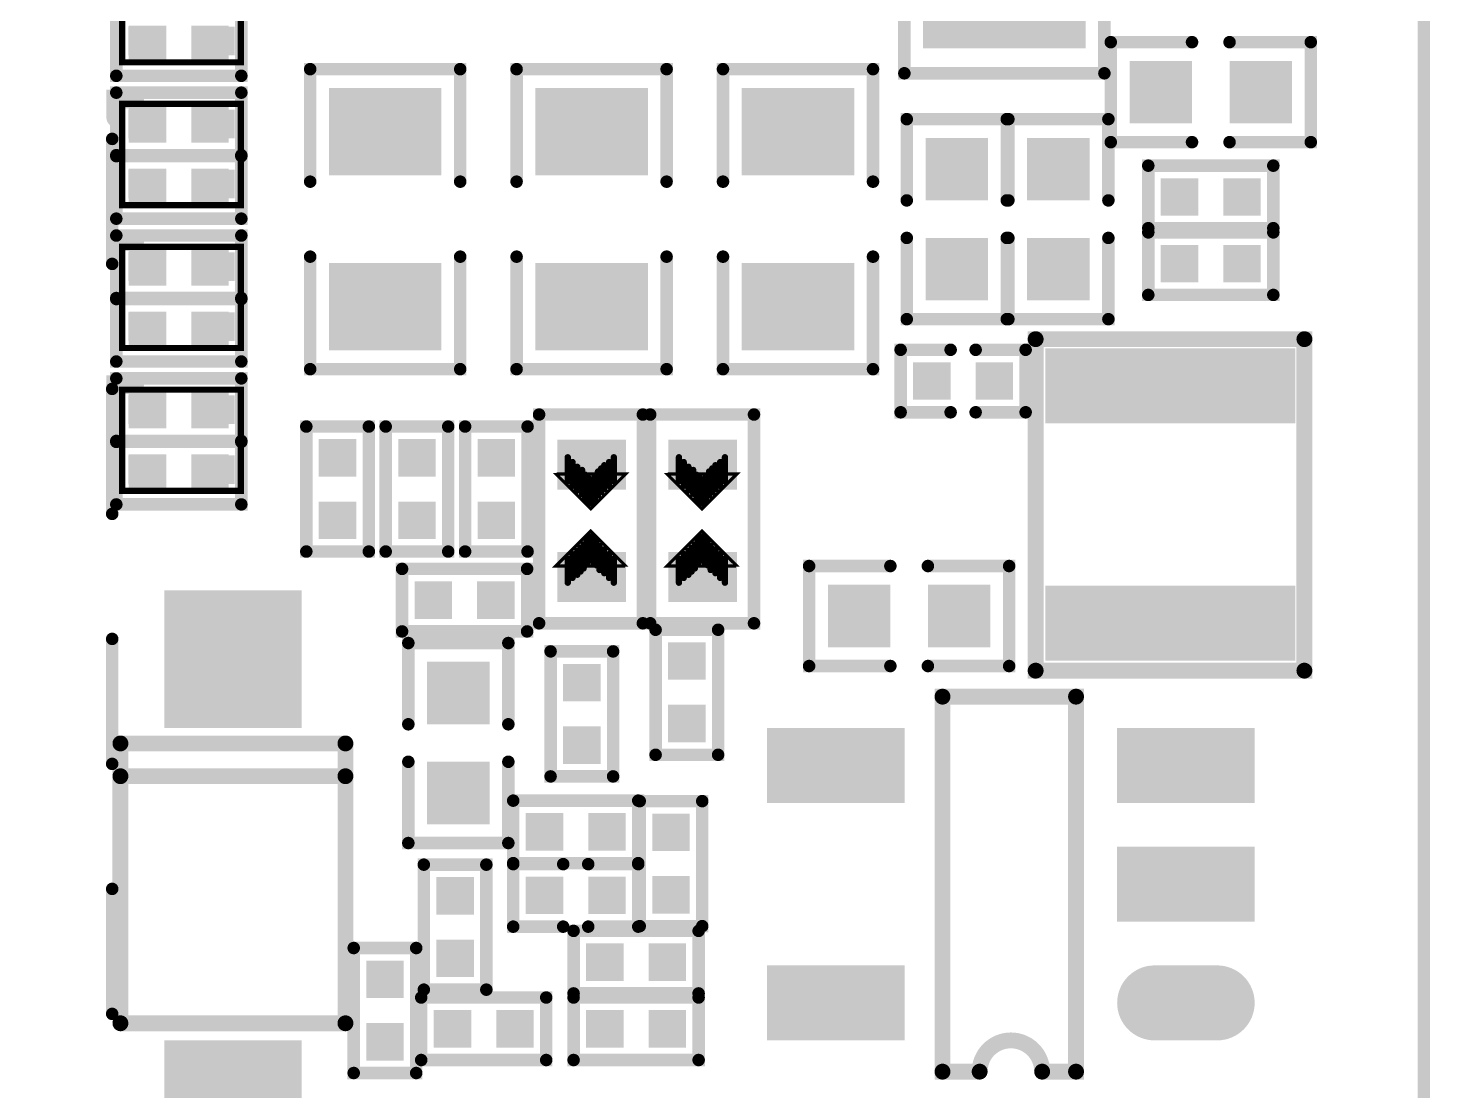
# Model space of a CAD drawing. Extents: x 109.4 to 149.6, y 97.5 to 152.5.
# Drawn here: x 138.36 to 149.58, y 124.86 to 133.36 of the extents above; entities that cross this region are included whole.
import ezdxf

# ---------------------------------------------------------------- set-up
doc = ezdxf.new("R2010")
doc.units = 0
doc.header["$MEASUREMENT"] = 0
doc.linetypes.add('TRMIDX_0', pattern=[2, 1, 1])
doc.linetypes.add('TRMIDX_1', pattern=[2, 1, 1])
doc.layers.get('0').update_dxf_attribs({"linetype": 'CONTINUOUS'})
for name, color, linetype in [('BOARD_OUTLINE_00', 254, 'CONTINUOUS'), ('DRIL_NPLTE_THRU_01', 3, 'CONTINUOUS'), ('DRIL_NPLTE_THRU_02', 171, 'CONTINUOUS'), ('DRIL_NPLTE_THRU_03', 34, 'CONTINUOUS'), ('DRIL_NPLTE_THRU_04', 1, 'CONTINUOUS'), ('DRIL_NPLTE_THRU_05', 171, 'CONTINUOUS'), ('DRIL_NPLTE_THRU_06', 136, 'CONTINUOUS'), ('DRIL_NPLTE_THRU_07', 216, 'CONTINUOUS'), ('DRIL_NPLTE_THRU_08', 2, 'CONTINUOUS'), ('DRIL_NPLTE_THRU_09', 6, 'CONTINUOUS'), ('DRIL_NPLTE_THRU_10', 106, 'CONTINUOUS'), ('DRIL_NPLTE_THRU_11', 171, 'CONTINUOUS'), ('DRIL_NPLTE_THRU_12', 176, 'CONTINUOUS'), ('DRIL_PLTE_THRU_01', 3, 'CONTINUOUS'), ('DRIL_PLTE_THRU_02', 171, 'CONTINUOUS'), ('DRIL_PLTE_THRU_03', 34, 'CONTINUOUS'), ('DRIL_PLTE_THRU_04', 1, 'CONTINUOUS'), ('DRIL_PLTE_THRU_05', 171, 'CONTINUOUS'), ('DRIL_PLTE_THRU_06', 136, 'CONTINUOUS'), ('DRIL_PLTE_THRU_07', 216, 'CONTINUOUS'), ('DRIL_PLTE_THRU_08', 2, 'CONTINUOUS'), ('DRIL_PLTE_THRU_09', 6, 'CONTINUOUS'), ('DRIL_PLTE_THRU_10', 106, 'CONTINUOUS'), ('DRIL_PLTE_THRU_11', 171, 'CONTINUOUS'), ('DRIL_PLTE_THRU_12', 176, 'CONTINUOUS'), ('PADS_BOT', 5, 'CONTINUOUS'), ('PADS_INNER', 96, 'CONTINUOUS'), ('PADS_TOP', 96, 'CONTINUOUS'), ('PADS_XR_121', 254, 'CONTINUOUS'), ('PADS_XR_122', 96, 'CONTINUOUS'), ('PADS_XR_123', 3, 'CONTINUOUS'), ('PADS_XR_128', 255, 'CONTINUOUS'), ('PART_TOP_2DLINE_00', 254, 'CONTINUOUS'), ('PART_TOP_2DLINE_01', 254, 'CONTINUOUS'), ('PART_TOP_2DLINE_126', 253, 'CONTINUOUS'), ('PART_TOP_COPPER_01', 254, 'CONTINUOUS')]:
    doc.layers.add(name, color=color, linetype=linetype)

# ---------------------------------------------------------------- blocks, each defined once
blk = doc.blocks.new('BOARD_1')
at = {"layer": 'BOARD_OUTLINE_00', "const_width": 0.1}
blk.add_lwpolyline([(7.043, -3.358, 0.414214), (3.696, -6.706), (3.696, -55.29, 0.414214), (6.744, -58.338), (40.389, -58.338, 0.414214), (43.716, -55.012), (43.716, -6.664, 0.414214), (40.41, -3.358)], format="xyb", close=True, dxfattribs=at)
blk = doc.blocks.new('SMOOTH_0$1')
at = {"const_width": 0.05}
blk.add_lwpolyline([(-0.025, 0, 1), (0.025, 0, 1)], format="xyb", close=True, dxfattribs=at)
blk = doc.blocks.new('PART_BODY_TOP_722')
at = {"layer": 'PART_TOP_2DLINE_00', "const_width": 0.1}
blk.add_lwpolyline([(-1.5, 0.8), (1.5, 0.8), (1.5, -0.8), (-1.5, -0.8)], close=True, dxfattribs=at)
at = {"layer": 'PART_TOP_2DLINE_00'}
for p in [(-1.5, 0.8), (1.5, 0.8), (-1.5, -0.8), (1.5, -0.8)]:
    blk.add_blockref('SMOOTH_0$1', p, dxfattribs=at)
blk = doc.blocks.new('DRIL_HOLE_0')
blk.add_lwpolyline([(0, 0, 1), (0, 0, 1)], format="xyb", close=True)
blk = doc.blocks.new('PAD_0')
blk.add_lwpolyline([(0, 0, 1), (0, 0, 1)], format="xyb", close=True)
blk = doc.blocks.new('PAD_6')
at = {"const_width": 0.9}
blk.add_lwpolyline([(-0.65, 0), (0.65, 0)], dxfattribs=at)
blk = doc.blocks.new('STK_TOP_14')
at = {"layer": 'DRIL_PLTE_THRU_01'}
blk.add_blockref('DRIL_HOLE_0', (0, 0), dxfattribs=at)
at = {"layer": 'DRIL_PLTE_THRU_02'}
blk.add_blockref('DRIL_HOLE_0', (0, 0), dxfattribs=at)
at = {"layer": 'DRIL_PLTE_THRU_03'}
blk.add_blockref('DRIL_HOLE_0', (0, 0), dxfattribs=at)
at = {"layer": 'DRIL_PLTE_THRU_04'}
blk.add_blockref('DRIL_HOLE_0', (0, 0), dxfattribs=at)
at = {"layer": 'DRIL_PLTE_THRU_05'}
blk.add_blockref('DRIL_HOLE_0', (0, 0), dxfattribs=at)
at = {"layer": 'DRIL_PLTE_THRU_06'}
blk.add_blockref('DRIL_HOLE_0', (0, 0), dxfattribs=at)
at = {"layer": 'DRIL_PLTE_THRU_07'}
blk.add_blockref('DRIL_HOLE_0', (0, 0), dxfattribs=at)
at = {"layer": 'DRIL_PLTE_THRU_08'}
blk.add_blockref('DRIL_HOLE_0', (0, 0), dxfattribs=at)
at = {"layer": 'DRIL_PLTE_THRU_09'}
blk.add_blockref('DRIL_HOLE_0', (0, 0), dxfattribs=at)
at = {"layer": 'DRIL_PLTE_THRU_10'}
blk.add_blockref('DRIL_HOLE_0', (0, 0), dxfattribs=at)
at = {"layer": 'DRIL_PLTE_THRU_11'}
blk.add_blockref('DRIL_HOLE_0', (0, 0), dxfattribs=at)
at = {"layer": 'DRIL_PLTE_THRU_12'}
blk.add_blockref('DRIL_HOLE_0', (0, 0), dxfattribs=at)
at = {"layer": 'PADS_BOT'}
blk.add_blockref('PAD_0', (0, 0), dxfattribs=at)
at = {"layer": 'PADS_INNER'}
blk.add_blockref('PAD_0', (0, 0), dxfattribs=at)
at = {"layer": 'PADS_TOP', "rotation": 90}
blk.add_blockref('PAD_6', (0, 0), dxfattribs=at)
blk = doc.blocks.new('SYM_TOP_24')
for name, p in [('STK_TOP_14', (-0.85, 0)), ('STK_TOP_14', (0.85, 0)), ('PART_BODY_TOP_722', (0, 0))]:
    blk.add_blockref(name, p)
blk = doc.blocks.new('PART_TOP_10')
blk.add_blockref('SYM_TOP_24', (0, 0))
blk = doc.blocks.new('SMOOTH_0$127')
at = {"const_width": 0.0635}
blk.add_lwpolyline([(-0.03175, 0, 1), (0.03175, 0, 1)], format="xyb", close=True, dxfattribs=at)
blk = doc.blocks.new('PART_BODY_TOP_724')
at = {"layer": 'PART_TOP_2DLINE_126', "const_width": 0.127}
for points in [[(-1.113028, 0.899922), (1.125728, 0.899922)], [(-1.113028, -0.899922), (-1.113028, 0.899922)], [(0.8636, -0.899922), (0.8636, 0.899922)], [(1.125728, 0.899922), (1.125728, -0.899922)], [(1.125728, -0.899922), (-1.113028, -0.899922)]]:
    blk.add_lwpolyline(points, dxfattribs=at)
at = {"layer": 'PART_TOP_2DLINE_126'}
for p in [(-1.113028, 0.899922), (-1.113028, 0.899922), (0.8636, 0.899922), (1.125728, 0.899922), (1.125728, 0.899922), (-1.113028, -0.899922), (-1.113028, -0.899922), (0.8636, -0.899922), (1.125728, -0.899922), (1.125728, -0.899922)]:
    blk.add_blockref('SMOOTH_0$127', p, dxfattribs=at)
blk = doc.blocks.new('PAD_7')
at = {"const_width": 1.1}
blk.add_lwpolyline([(-0.55, 0), (0.55, 0)], dxfattribs=at)
blk = doc.blocks.new('PAD_8')
at = {"const_width": 1}
blk.add_lwpolyline([(-0.5, 0), (0.5, 0)], dxfattribs=at)
blk = doc.blocks.new('STK_TOP_121')
at = {"layer": 'DRIL_PLTE_THRU_01'}
blk.add_blockref('DRIL_HOLE_0', (0, 0), dxfattribs=at)
at = {"layer": 'DRIL_PLTE_THRU_02'}
blk.add_blockref('DRIL_HOLE_0', (0, 0), dxfattribs=at)
at = {"layer": 'DRIL_PLTE_THRU_03'}
blk.add_blockref('DRIL_HOLE_0', (0, 0), dxfattribs=at)
at = {"layer": 'DRIL_PLTE_THRU_04'}
blk.add_blockref('DRIL_HOLE_0', (0, 0), dxfattribs=at)
at = {"layer": 'DRIL_PLTE_THRU_05'}
blk.add_blockref('DRIL_HOLE_0', (0, 0), dxfattribs=at)
at = {"layer": 'DRIL_PLTE_THRU_06'}
blk.add_blockref('DRIL_HOLE_0', (0, 0), dxfattribs=at)
at = {"layer": 'DRIL_PLTE_THRU_07'}
blk.add_blockref('DRIL_HOLE_0', (0, 0), dxfattribs=at)
at = {"layer": 'DRIL_PLTE_THRU_08'}
blk.add_blockref('DRIL_HOLE_0', (0, 0), dxfattribs=at)
at = {"layer": 'DRIL_PLTE_THRU_09'}
blk.add_blockref('DRIL_HOLE_0', (0, 0), dxfattribs=at)
at = {"layer": 'DRIL_PLTE_THRU_10'}
blk.add_blockref('DRIL_HOLE_0', (0, 0), dxfattribs=at)
at = {"layer": 'DRIL_PLTE_THRU_11'}
blk.add_blockref('DRIL_HOLE_0', (0, 0), dxfattribs=at)
at = {"layer": 'DRIL_PLTE_THRU_12'}
blk.add_blockref('DRIL_HOLE_0', (0, 0), dxfattribs=at)
at = {"layer": 'PADS_BOT'}
blk.add_blockref('PAD_0', (0, 0), dxfattribs=at)
at = {"layer": 'PADS_INNER'}
blk.add_blockref('PAD_0', (0, 0), dxfattribs=at)
at = {"layer": 'PADS_TOP'}
blk.add_blockref('PAD_8', (0, 0), dxfattribs=at)
at = {"layer": 'PADS_XR_121'}
blk.add_blockref('PAD_7', (0, 0), dxfattribs=at)
at = {"layer": 'PADS_XR_122'}
blk.add_blockref('PAD_0', (0, 0), dxfattribs=at)
at = {"layer": 'PADS_XR_123'}
blk.add_blockref('PAD_8', (0, 0), dxfattribs=at)
at = {"layer": 'PADS_XR_128'}
blk.add_blockref('PAD_0', (0, 0), dxfattribs=at)
blk = doc.blocks.new('SYM_TOP_26')
for name, p in [('PART_BODY_TOP_724', (0, 0)), ('STK_TOP_121', (-1.800098, 0)), ('STK_TOP_121', (1.800098, 0))]:
    blk.add_blockref(name, p)
blk = doc.blocks.new('PART_TOP_11')
blk.add_blockref('SYM_TOP_26', (0, 0))
blk = doc.blocks.new('PART_BODY_TOP_725')
at = {"layer": 'PART_TOP_2DLINE_01', "const_width": 0.127}
blk.add_lwpolyline([(-1.5, -0.25, 1), (-1.5, 0.25), (-1.5, 0.547), (1.5, 0.547), (1.5, -0.521), (-1.5, -0.521)], format="xyb", close=True, dxfattribs=at)
at = {"layer": 'PART_TOP_2DLINE_01'}
for p in [(-1.5, 0.547), (1.5, 0.547), (-1.5, 0.25), (-1.5, -0.25), (-1.5, -0.521), (1.5, -0.521)]:
    blk.add_blockref('SMOOTH_0$127', p, dxfattribs=at)
blk = doc.blocks.new('PAD_9')
at = {"const_width": 0.3}
blk.add_lwpolyline([(-0.25, -0.15), (0.25, -0.15, 1), (0.25, 0.15), (-0.25, 0.15, 1)], format="xyb", close=True, dxfattribs=at)
blk = doc.blocks.new('STK_TOP_123')
at = {"layer": 'DRIL_PLTE_THRU_01'}
blk.add_blockref('DRIL_HOLE_0', (0, 0), dxfattribs=at)
at = {"layer": 'DRIL_PLTE_THRU_02'}
blk.add_blockref('DRIL_HOLE_0', (0, 0), dxfattribs=at)
at = {"layer": 'DRIL_PLTE_THRU_03'}
blk.add_blockref('DRIL_HOLE_0', (0, 0), dxfattribs=at)
at = {"layer": 'DRIL_PLTE_THRU_04'}
blk.add_blockref('DRIL_HOLE_0', (0, 0), dxfattribs=at)
at = {"layer": 'DRIL_PLTE_THRU_05'}
blk.add_blockref('DRIL_HOLE_0', (0, 0), dxfattribs=at)
at = {"layer": 'DRIL_PLTE_THRU_06'}
blk.add_blockref('DRIL_HOLE_0', (0, 0), dxfattribs=at)
at = {"layer": 'DRIL_PLTE_THRU_07'}
blk.add_blockref('DRIL_HOLE_0', (0, 0), dxfattribs=at)
at = {"layer": 'DRIL_PLTE_THRU_08'}
blk.add_blockref('DRIL_HOLE_0', (0, 0), dxfattribs=at)
at = {"layer": 'DRIL_PLTE_THRU_09'}
blk.add_blockref('DRIL_HOLE_0', (0, 0), dxfattribs=at)
at = {"layer": 'DRIL_PLTE_THRU_10'}
blk.add_blockref('DRIL_HOLE_0', (0, 0), dxfattribs=at)
at = {"layer": 'DRIL_PLTE_THRU_11'}
blk.add_blockref('DRIL_HOLE_0', (0, 0), dxfattribs=at)
at = {"layer": 'DRIL_PLTE_THRU_12'}
blk.add_blockref('DRIL_HOLE_0', (0, 0), dxfattribs=at)
at = {"layer": 'PADS_BOT'}
blk.add_blockref('PAD_0', (0, 0), dxfattribs=at)
at = {"layer": 'PADS_INNER'}
blk.add_blockref('PAD_0', (0, 0), dxfattribs=at)
at = {"layer": 'PADS_TOP', "rotation": 90}
blk.add_blockref('PAD_9', (0, 0), dxfattribs=at)
blk = doc.blocks.new('PAD_10')
at = {"const_width": 0.6}
blk.add_lwpolyline([(-0.55, 0), (0.55, 0)], dxfattribs=at)
blk = doc.blocks.new('STK_TOP_122')
at = {"layer": 'DRIL_PLTE_THRU_01'}
blk.add_blockref('DRIL_HOLE_0', (0, 0), dxfattribs=at)
at = {"layer": 'DRIL_PLTE_THRU_02'}
blk.add_blockref('DRIL_HOLE_0', (0, 0), dxfattribs=at)
at = {"layer": 'DRIL_PLTE_THRU_03'}
blk.add_blockref('DRIL_HOLE_0', (0, 0), dxfattribs=at)
at = {"layer": 'DRIL_PLTE_THRU_04'}
blk.add_blockref('DRIL_HOLE_0', (0, 0), dxfattribs=at)
at = {"layer": 'DRIL_PLTE_THRU_05'}
blk.add_blockref('DRIL_HOLE_0', (0, 0), dxfattribs=at)
at = {"layer": 'DRIL_PLTE_THRU_06'}
blk.add_blockref('DRIL_HOLE_0', (0, 0), dxfattribs=at)
at = {"layer": 'DRIL_PLTE_THRU_07'}
blk.add_blockref('DRIL_HOLE_0', (0, 0), dxfattribs=at)
at = {"layer": 'DRIL_PLTE_THRU_08'}
blk.add_blockref('DRIL_HOLE_0', (0, 0), dxfattribs=at)
at = {"layer": 'DRIL_PLTE_THRU_09'}
blk.add_blockref('DRIL_HOLE_0', (0, 0), dxfattribs=at)
at = {"layer": 'DRIL_PLTE_THRU_10'}
blk.add_blockref('DRIL_HOLE_0', (0, 0), dxfattribs=at)
at = {"layer": 'DRIL_PLTE_THRU_11'}
blk.add_blockref('DRIL_HOLE_0', (0, 0), dxfattribs=at)
at = {"layer": 'DRIL_PLTE_THRU_12'}
blk.add_blockref('DRIL_HOLE_0', (0, 0), dxfattribs=at)
at = {"layer": 'PADS_BOT'}
blk.add_blockref('PAD_0', (0, 0), dxfattribs=at)
at = {"layer": 'PADS_INNER'}
blk.add_blockref('PAD_0', (0, 0), dxfattribs=at)
at = {"layer": 'PADS_TOP', "rotation": 90}
blk.add_blockref('PAD_10', (0, 0), dxfattribs=at)
blk = doc.blocks.new('SYM_TOP_27')
for name, p in [('STK_TOP_122', (-0.95, 1.39999)), ('STK_TOP_122', (0.95, 1.39999)), ('PART_BODY_TOP_725', (0, 0)), ('STK_TOP_122', (-0.000002, -1.4)), ('STK_TOP_122', (0.95, -1.4)), ('STK_TOP_123', (-0.95, -1.4))]:
    blk.add_blockref(name, p)
blk = doc.blocks.new('PART_TOP_14')
blk.add_blockref('SYM_TOP_27', (0, 0))
blk = doc.blocks.new('PART_BODY_TOP_727')
at = {"layer": 'PART_TOP_2DLINE_126', "const_width": 0.1}
for points in [[(-0.1, 0.25), (-0.5, 0.25), (-0.5, -0.25), (-0.1, -0.25)], [(0.1, 0.25), (0.5, 0.25), (0.5, -0.25), (0.1, -0.25)]]:
    blk.add_lwpolyline(points, dxfattribs=at)
at = {"layer": 'PART_TOP_2DLINE_126'}
for p in [(-0.5, 0.25), (-0.1, 0.25), (0.1, 0.25), (0.5, 0.25), (-0.5, -0.25), (-0.1, -0.25), (0.1, -0.25), (0.5, -0.25)]:
    blk.add_blockref('SMOOTH_0$1', p, dxfattribs=at)
blk = doc.blocks.new('PAD_12')
at = {"const_width": 0.3}
blk.add_lwpolyline([(-0.15, 0), (0.15, 0)], dxfattribs=at)
blk = doc.blocks.new('STK_TOP_25')
at = {"layer": 'DRIL_NPLTE_THRU_01'}
blk.add_blockref('DRIL_HOLE_0', (0, 0), dxfattribs=at)
at = {"layer": 'DRIL_NPLTE_THRU_02'}
blk.add_blockref('DRIL_HOLE_0', (0, 0), dxfattribs=at)
at = {"layer": 'DRIL_NPLTE_THRU_03'}
blk.add_blockref('DRIL_HOLE_0', (0, 0), dxfattribs=at)
at = {"layer": 'DRIL_NPLTE_THRU_04'}
blk.add_blockref('DRIL_HOLE_0', (0, 0), dxfattribs=at)
at = {"layer": 'DRIL_NPLTE_THRU_05'}
blk.add_blockref('DRIL_HOLE_0', (0, 0), dxfattribs=at)
at = {"layer": 'DRIL_NPLTE_THRU_06'}
blk.add_blockref('DRIL_HOLE_0', (0, 0), dxfattribs=at)
at = {"layer": 'DRIL_NPLTE_THRU_07'}
blk.add_blockref('DRIL_HOLE_0', (0, 0), dxfattribs=at)
at = {"layer": 'DRIL_NPLTE_THRU_08'}
blk.add_blockref('DRIL_HOLE_0', (0, 0), dxfattribs=at)
at = {"layer": 'DRIL_NPLTE_THRU_09'}
blk.add_blockref('DRIL_HOLE_0', (0, 0), dxfattribs=at)
at = {"layer": 'DRIL_NPLTE_THRU_10'}
blk.add_blockref('DRIL_HOLE_0', (0, 0), dxfattribs=at)
at = {"layer": 'DRIL_NPLTE_THRU_11'}
blk.add_blockref('DRIL_HOLE_0', (0, 0), dxfattribs=at)
at = {"layer": 'DRIL_NPLTE_THRU_12'}
blk.add_blockref('DRIL_HOLE_0', (0, 0), dxfattribs=at)
at = {"layer": 'PADS_BOT'}
blk.add_blockref('PAD_0', (0, 0), dxfattribs=at)
at = {"layer": 'PADS_INNER'}
blk.add_blockref('PAD_0', (0, 0), dxfattribs=at)
at = {"layer": 'PADS_TOP'}
blk.add_blockref('PAD_12', (0, 0), dxfattribs=at)
blk = doc.blocks.new('SYM_TOP_29')
for name, p in [('PART_BODY_TOP_727', (0, 0)), ('STK_TOP_25', (-0.25, 0)), ('STK_TOP_25', (0.25, 0))]:
    blk.add_blockref(name, p)
blk = doc.blocks.new('PART_TOP_168')
blk.add_blockref('SYM_TOP_29', (0, 0))
blk = doc.blocks.new('PART_TOP_169')
blk.add_blockref('SYM_TOP_29', (0, 0))
blk = doc.blocks.new('SMOOTH_0$100076')
at = {"const_width": 0.05}
blk.add_lwpolyline([(-0.025, 0, 1), (0.025, 0, 1)], format="xyb", close=True, dxfattribs=at)
blk = doc.blocks.new('PART_BODY_TOP_728')
at = {"layer": 'PART_TOP_2DLINE_126', "const_width": 0.1}
for points in [[(-0.15, 0.4), (-0.8, 0.4), (-0.8, -0.4), (-0.15, -0.4)], [(0.15, -0.4), (0.8, -0.4), (0.8, 0.4), (0.15, 0.4)]]:
    blk.add_lwpolyline(points, dxfattribs=at)
at = {"layer": 'PART_TOP_2DLINE_126'}
for p in [(-0.8, 0.4), (-0.15, 0.4), (0.15, 0.4), (0.8, 0.4), (-0.8, -0.4), (-0.15, -0.4), (0.15, -0.4), (0.8, -0.4)]:
    blk.add_blockref('SMOOTH_0$100076', p, dxfattribs=at)
blk = doc.blocks.new('PAD_13')
at = {"const_width": 0.5}
blk.add_lwpolyline([(-0.25, 0), (0.25, 0)], dxfattribs=at)
blk = doc.blocks.new('STK_TOP_11')
at = {"layer": 'DRIL_PLTE_THRU_01'}
blk.add_blockref('DRIL_HOLE_0', (0, 0), dxfattribs=at)
at = {"layer": 'DRIL_PLTE_THRU_02'}
blk.add_blockref('DRIL_HOLE_0', (0, 0), dxfattribs=at)
at = {"layer": 'DRIL_PLTE_THRU_03'}
blk.add_blockref('DRIL_HOLE_0', (0, 0), dxfattribs=at)
at = {"layer": 'DRIL_PLTE_THRU_04'}
blk.add_blockref('DRIL_HOLE_0', (0, 0), dxfattribs=at)
at = {"layer": 'DRIL_PLTE_THRU_05'}
blk.add_blockref('DRIL_HOLE_0', (0, 0), dxfattribs=at)
at = {"layer": 'DRIL_PLTE_THRU_06'}
blk.add_blockref('DRIL_HOLE_0', (0, 0), dxfattribs=at)
at = {"layer": 'DRIL_PLTE_THRU_07'}
blk.add_blockref('DRIL_HOLE_0', (0, 0), dxfattribs=at)
at = {"layer": 'DRIL_PLTE_THRU_08'}
blk.add_blockref('DRIL_HOLE_0', (0, 0), dxfattribs=at)
at = {"layer": 'DRIL_PLTE_THRU_09'}
blk.add_blockref('DRIL_HOLE_0', (0, 0), dxfattribs=at)
at = {"layer": 'DRIL_PLTE_THRU_10'}
blk.add_blockref('DRIL_HOLE_0', (0, 0), dxfattribs=at)
at = {"layer": 'DRIL_PLTE_THRU_11'}
blk.add_blockref('DRIL_HOLE_0', (0, 0), dxfattribs=at)
at = {"layer": 'DRIL_PLTE_THRU_12'}
blk.add_blockref('DRIL_HOLE_0', (0, 0), dxfattribs=at)
at = {"layer": 'PADS_BOT'}
blk.add_blockref('PAD_0', (0, 0), dxfattribs=at)
at = {"layer": 'PADS_INNER'}
blk.add_blockref('PAD_0', (0, 0), dxfattribs=at)
at = {"layer": 'PADS_TOP'}
blk.add_blockref('PAD_13', (0, 0), dxfattribs=at)
blk = doc.blocks.new('SYM_TOP_30')
for name, p in [('PART_BODY_TOP_728', (0, 0)), ('STK_TOP_11', (-0.4, 0)), ('STK_TOP_11', (0.4, 0))]:
    blk.add_blockref(name, p)
blk = doc.blocks.new('PART_TOP_246')
blk.add_blockref('SYM_TOP_30', (0, 0))
blk = doc.blocks.new('PART_TOP_258')
blk.add_blockref('SYM_TOP_30', (0, 0))
blk = doc.blocks.new('PART_TOP_259')
blk.add_blockref('SYM_TOP_30', (0, 0))
blk = doc.blocks.new('PART_TOP_267')
blk.add_blockref('SYM_TOP_30', (0, 0))
blk = doc.blocks.new('PART_TOP_276')
blk.add_blockref('SYM_TOP_30', (0, 0))
blk = doc.blocks.new('PART_BODY_TOP_729')
at = {"layer": 'PART_TOP_2DLINE_126', "const_width": 0.1}
for points in [[(-0.3, 0.6), (-1.2, 0.6), (-1.2, -0.6), (-0.3, -0.6)], [(0.3, -0.6), (1.2, -0.6), (1.2, 0.6), (0.3, 0.6)]]:
    blk.add_lwpolyline(points, dxfattribs=at)
at = {"layer": 'PART_TOP_2DLINE_126'}
for p in [(-1.2, 0.6), (-0.3, 0.6), (0.3, 0.6), (1.2, 0.6), (-1.2, -0.6), (-0.3, -0.6), (0.3, -0.6), (1.2, -0.6)]:
    blk.add_blockref('SMOOTH_0$1', p, dxfattribs=at)
blk = doc.blocks.new('PAD_14')
at = {"const_width": 0.7}
blk.add_lwpolyline([(-0.45, 0), (0.45, 0)], dxfattribs=at)
blk = doc.blocks.new('STK_TOP_10')
at = {"layer": 'DRIL_PLTE_THRU_01'}
blk.add_blockref('DRIL_HOLE_0', (0, 0), dxfattribs=at)
at = {"layer": 'DRIL_PLTE_THRU_02'}
blk.add_blockref('DRIL_HOLE_0', (0, 0), dxfattribs=at)
at = {"layer": 'DRIL_PLTE_THRU_03'}
blk.add_blockref('DRIL_HOLE_0', (0, 0), dxfattribs=at)
at = {"layer": 'DRIL_PLTE_THRU_04'}
blk.add_blockref('DRIL_HOLE_0', (0, 0), dxfattribs=at)
at = {"layer": 'DRIL_PLTE_THRU_05'}
blk.add_blockref('DRIL_HOLE_0', (0, 0), dxfattribs=at)
at = {"layer": 'DRIL_PLTE_THRU_06'}
blk.add_blockref('DRIL_HOLE_0', (0, 0), dxfattribs=at)
at = {"layer": 'DRIL_PLTE_THRU_07'}
blk.add_blockref('DRIL_HOLE_0', (0, 0), dxfattribs=at)
at = {"layer": 'DRIL_PLTE_THRU_08'}
blk.add_blockref('DRIL_HOLE_0', (0, 0), dxfattribs=at)
at = {"layer": 'DRIL_PLTE_THRU_09'}
blk.add_blockref('DRIL_HOLE_0', (0, 0), dxfattribs=at)
at = {"layer": 'DRIL_PLTE_THRU_10'}
blk.add_blockref('DRIL_HOLE_0', (0, 0), dxfattribs=at)
at = {"layer": 'DRIL_PLTE_THRU_11'}
blk.add_blockref('DRIL_HOLE_0', (0, 0), dxfattribs=at)
at = {"layer": 'DRIL_PLTE_THRU_12'}
blk.add_blockref('DRIL_HOLE_0', (0, 0), dxfattribs=at)
at = {"layer": 'PADS_BOT'}
blk.add_blockref('PAD_0', (0, 0), dxfattribs=at)
at = {"layer": 'PADS_INNER'}
blk.add_blockref('PAD_0', (0, 0), dxfattribs=at)
at = {"layer": 'PADS_TOP', "rotation": 90}
blk.add_blockref('PAD_14', (0, 0), dxfattribs=at)
blk = doc.blocks.new('SYM_TOP_31')
for name, p in [('STK_TOP_10', (-0.7, 0)), ('STK_TOP_10', (0.7, 0)), ('PART_BODY_TOP_729', (0, 0))]:
    blk.add_blockref(name, p)
blk = doc.blocks.new('PART_TOP_297')
blk.add_blockref('SYM_TOP_31', (0, 0))
blk = doc.blocks.new('PART_TOP_298')
blk.add_blockref('SYM_TOP_31', (0, 0))
blk = doc.blocks.new('PART_TOP_299')
blk.add_blockref('SYM_TOP_31', (0, 0))
blk = doc.blocks.new('SMOOTH_0$0254')
at = {"const_width": 0.0127}
blk.add_lwpolyline([(-0.00635, 0, 1), (0.00635, 0, 1)], format="xyb", close=True, dxfattribs=at)
blk = doc.blocks.new('SMOOTH_0$0508')
at = {"const_width": 0.0254}
blk.add_lwpolyline([(-0.0127, 0, 1), (0.0127, 0, 1)], format="xyb", close=True, dxfattribs=at)
blk = doc.blocks.new('PART_BODY_TOP_730')
at = {"layer": 'PART_TOP_2DLINE_126', "const_width": 0.1}
blk.add_lwpolyline([(0.85, -0.41), (0.85, 0.42), (-0.82, 0.42), (-0.82, -0.41)], close=True, dxfattribs=at)
at = {"layer": 'PART_TOP_COPPER_01', "linetype": 'TRMIDX_0', "const_width": 0.0254}
for points in [[(-0.3556, -0.2667), (-0.08255, 0.00635), (-0.36195, 0.28575), (-0.36195, -0.254), (-0.3556, -0.254)], [(-0.3048, -0.1651), (-0.1397, 0), (-0.31115, 0.17145), (-0.31115, -0.1524), (-0.3048, -0.1524)]]:
    blk.add_lwpolyline(points, close=True, dxfattribs=at)
at = {"layer": 'PART_TOP_COPPER_01', "linetype": 'TRMIDX_1', "const_width": 0.0254}
for points in [[(0.3683, 0.2794), (0.09525, 0.00635), (0.37465, -0.27305), (0.37465, 0.2667), (0.3683, 0.2667)], [(0.3175, 0.1778), (0.1524, 0.0127), (0.32385, -0.15875), (0.32385, 0.1651), (0.3175, 0.1651)]]:
    blk.add_lwpolyline(points, close=True, dxfattribs=at)
at = {"layer": 'PART_TOP_COPPER_01', "linetype": 'TRMIDX_0', "const_width": 0.0508}
for points in [[(-0.3048, 0.1905), (-0.4953, 0.1905)], [(-0.2667, 0.1524), (-0.4572, 0.1524)], [(-0.2413, 0.1143), (-0.4318, 0.1143)], [(-0.2159, 0.0889), (-0.4064, 0.0889)], [(-0.1905, 0.0635), (-0.381, 0.0635)], [(-0.1524, 0.0381), (-0.3429, 0.0381)], [(-0.1397, -0.0127), (-0.3302, -0.0127)], [(-0.127, 0.0127), (-0.3175, 0.0127)], [(-0.2286, -0.1016), (-0.4191, -0.1016)], [(-0.2032, -0.0635), (-0.3937, -0.0635)], [(-0.1651, -0.0381), (-0.3556, -0.0381)], [(-0.3048, -0.1778), (-0.4953, -0.1778)], [(-0.2667, -0.1397), (-0.4572, -0.1397)]]:
    blk.add_lwpolyline(points, dxfattribs=at)
at = {"layer": 'PART_TOP_COPPER_01', "linetype": 'TRMIDX_1', "const_width": 0.0508}
for points in [[(0.2413, 0.1143), (0.4318, 0.1143)], [(0.2794, 0.1524), (0.4699, 0.1524)], [(0.3175, 0.1905), (0.508, 0.1905)], [(0.1397, 0), (0.3302, 0)], [(0.1524, 0.0254), (0.3429, 0.0254)], [(0.1651, -0.0254), (0.3556, -0.0254)], [(0.1778, 0.0508), (0.3683, 0.0508)], [(0.2159, 0.0762), (0.4064, 0.0762)], [(0.2032, -0.0508), (0.3937, -0.0508)], [(0.2286, -0.0762), (0.4191, -0.0762)], [(0.254, -0.1016), (0.4445, -0.1016)], [(0.2794, -0.1397), (0.4699, -0.1397)], [(0.3175, -0.1778), (0.508, -0.1778)]]:
    blk.add_lwpolyline(points, dxfattribs=at)
at = {"layer": 'PART_TOP_2DLINE_126'}
for p in [(-0.82, 0.42), (0.85, 0.42), (-0.82, -0.41), (0.85, -0.41)]:
    blk.add_blockref('SMOOTH_0$1', p, dxfattribs=at)
at = {"layer": 'PART_TOP_COPPER_01'}
for name, p in [('SMOOTH_0$0254', (-0.36195, 0.28575)), ('SMOOTH_0$0254', (0.3683, 0.2794)), ('SMOOTH_0$0254', (0.3683, 0.2667)), ('SMOOTH_0$0254', (0.37465, 0.2667)), ('SMOOTH_0$0508', (-0.4953, 0.1905)), ('SMOOTH_0$0508', (-0.4572, 0.1524)), ('SMOOTH_0$0508', (-0.4318, 0.1143)), ('SMOOTH_0$0508', (-0.4064, 0.0889)), ('SMOOTH_0$0508', (-0.3048, 0.1905)), ('SMOOTH_0$0254', (-0.31115, 0.17145)), ('SMOOTH_0$0508', (-0.2667, 0.1524)), ('SMOOTH_0$0508', (-0.2413, 0.1143)), ('SMOOTH_0$0508', (-0.2159, 0.0889)), ('SMOOTH_0$0508', (0.2413, 0.1143)), ('SMOOTH_0$0508', (0.2794, 0.1524)), ('SMOOTH_0$0508', (0.3175, 0.1905)), ('SMOOTH_0$0254', (0.3175, 0.1778)), ('SMOOTH_0$0254', (0.3175, 0.1651)), ('SMOOTH_0$0254', (0.32385, 0.1651)), ('SMOOTH_0$0508', (0.4318, 0.1143)), ('SMOOTH_0$0508', (0.4699, 0.1524)), ('SMOOTH_0$0508', (0.508, 0.1905)), ('SMOOTH_0$0508', (-0.381, 0.0635)), ('SMOOTH_0$0508', (-0.3429, 0.0381)), ('SMOOTH_0$0508', (-0.3302, -0.0127)), ('SMOOTH_0$0508', (-0.3175, 0.0127)), ('SMOOTH_0$0508', (-0.1905, 0.0635)), ('SMOOTH_0$0508', (-0.1524, 0.0381)), ('SMOOTH_0$0508', (-0.1397, -0.0127)), ('SMOOTH_0$0508', (-0.127, 0.0127)), ('SMOOTH_0$0254', (-0.1397, 0)), ('SMOOTH_0$0254', (-0.08255, 0.00635)), ('SMOOTH_0$0254', (0.09525, 0.00635)), ('SMOOTH_0$0508', (0.1397, 0)), ('SMOOTH_0$0508', (0.1524, 0.0254)), ('SMOOTH_0$0254', (0.1524, 0.0127)), ('SMOOTH_0$0508', (0.1651, -0.0254)), ('SMOOTH_0$0508', (0.1778, 0.0508)), ('SMOOTH_0$0508', (0.2159, 0.0762)), ('SMOOTH_0$0508', (0.3302, 0)), ('SMOOTH_0$0508', (0.3429, 0.0254)), ('SMOOTH_0$0508', (0.3556, -0.0254)), ('SMOOTH_0$0508', (0.3683, 0.0508)), ('SMOOTH_0$0508', (0.4064, 0.0762)), ('SMOOTH_0$0508', (-0.4191, -0.1016)), ('SMOOTH_0$0508', (-0.3937, -0.0635)), ('SMOOTH_0$0508', (-0.3556, -0.0381)), ('SMOOTH_0$0508', (-0.2286, -0.1016)), ('SMOOTH_0$0508', (-0.2032, -0.0635)), ('SMOOTH_0$0508', (-0.1651, -0.0381)), ('SMOOTH_0$0508', (0.2032, -0.0508)), ('SMOOTH_0$0508', (0.2286, -0.0762)), ('SMOOTH_0$0508', (0.254, -0.1016)), ('SMOOTH_0$0508', (0.3937, -0.0508)), ('SMOOTH_0$0508', (0.4191, -0.0762)), ('SMOOTH_0$0508', (0.4445, -0.1016)), ('SMOOTH_0$0508', (-0.4953, -0.1778)), ('SMOOTH_0$0508', (-0.4572, -0.1397)), ('SMOOTH_0$0508', (-0.3048, -0.1778)), ('SMOOTH_0$0254', (-0.31115, -0.1524)), ('SMOOTH_0$0254', (-0.3048, -0.1524)), ('SMOOTH_0$0254', (-0.3048, -0.1651)), ('SMOOTH_0$0508', (-0.2667, -0.1397)), ('SMOOTH_0$0508', (0.2794, -0.1397)), ('SMOOTH_0$0508', (0.3175, -0.1778)), ('SMOOTH_0$0254', (0.32385, -0.15875)), ('SMOOTH_0$0508', (0.4699, -0.1397)), ('SMOOTH_0$0508', (0.508, -0.1778)), ('SMOOTH_0$0254', (-0.36195, -0.254)), ('SMOOTH_0$0254', (-0.3556, -0.254)), ('SMOOTH_0$0254', (-0.3556, -0.2667)), ('SMOOTH_0$0254', (0.37465, -0.27305))]:
    blk.add_blockref(name, p, dxfattribs=at)
blk = doc.blocks.new('PAD_15')
at = {"const_width": 0.4}
blk.add_lwpolyline([(-0.275, 0), (0.275, 0)], dxfattribs=at)
blk = doc.blocks.new('STK_TOP_32')
at = {"layer": 'DRIL_PLTE_THRU_01'}
blk.add_blockref('DRIL_HOLE_0', (0, 0), dxfattribs=at)
at = {"layer": 'DRIL_PLTE_THRU_02'}
blk.add_blockref('DRIL_HOLE_0', (0, 0), dxfattribs=at)
at = {"layer": 'DRIL_PLTE_THRU_03'}
blk.add_blockref('DRIL_HOLE_0', (0, 0), dxfattribs=at)
at = {"layer": 'DRIL_PLTE_THRU_04'}
blk.add_blockref('DRIL_HOLE_0', (0, 0), dxfattribs=at)
at = {"layer": 'DRIL_PLTE_THRU_05'}
blk.add_blockref('DRIL_HOLE_0', (0, 0), dxfattribs=at)
at = {"layer": 'DRIL_PLTE_THRU_06'}
blk.add_blockref('DRIL_HOLE_0', (0, 0), dxfattribs=at)
at = {"layer": 'DRIL_PLTE_THRU_07'}
blk.add_blockref('DRIL_HOLE_0', (0, 0), dxfattribs=at)
at = {"layer": 'DRIL_PLTE_THRU_08'}
blk.add_blockref('DRIL_HOLE_0', (0, 0), dxfattribs=at)
at = {"layer": 'DRIL_PLTE_THRU_09'}
blk.add_blockref('DRIL_HOLE_0', (0, 0), dxfattribs=at)
at = {"layer": 'DRIL_PLTE_THRU_10'}
blk.add_blockref('DRIL_HOLE_0', (0, 0), dxfattribs=at)
at = {"layer": 'DRIL_PLTE_THRU_11'}
blk.add_blockref('DRIL_HOLE_0', (0, 0), dxfattribs=at)
at = {"layer": 'DRIL_PLTE_THRU_12'}
blk.add_blockref('DRIL_HOLE_0', (0, 0), dxfattribs=at)
at = {"layer": 'PADS_BOT'}
blk.add_blockref('PAD_0', (0, 0), dxfattribs=at)
at = {"layer": 'PADS_INNER'}
blk.add_blockref('PAD_0', (0, 0), dxfattribs=at)
at = {"layer": 'PADS_TOP', "rotation": 90}
blk.add_blockref('PAD_15', (0, 0), dxfattribs=at)
blk = doc.blocks.new('SYM_TOP_32')
for name, p in [('PART_BODY_TOP_730', (0, 0)), ('STK_TOP_32', (-0.45, 0)), ('STK_TOP_32', (0.45, 0))]:
    blk.add_blockref(name, p)
blk = doc.blocks.new('PART_TOP_309')
blk.add_blockref('SYM_TOP_32', (0, 0))
blk = doc.blocks.new('PART_TOP_310')
blk.add_blockref('SYM_TOP_32', (0, 0))
blk = doc.blocks.new('PART_BODY_TOP_731')
at = {"layer": 'PART_TOP_2DLINE_01', "const_width": 0.127}
blk.add_lwpolyline([(-1.326, 1.079), (1.326, 1.079), (1.326, -1.071), (-1.326, -1.071)], close=True, dxfattribs=at)
at = {"layer": 'PART_TOP_2DLINE_01'}
for p in [(-1.326, 1.079), (1.326, 1.079), (-1.326, -1.071), (1.326, -1.071)]:
    blk.add_blockref('SMOOTH_0$127', p, dxfattribs=at)
blk = doc.blocks.new('PAD_16')
at = {"const_width": 0.6}
blk.add_lwpolyline([(-1, 0), (1, 0)], dxfattribs=at)
blk = doc.blocks.new('STK_TOP_36')
at = {"layer": 'DRIL_PLTE_THRU_01'}
blk.add_blockref('DRIL_HOLE_0', (0, 0), dxfattribs=at)
at = {"layer": 'DRIL_PLTE_THRU_02'}
blk.add_blockref('DRIL_HOLE_0', (0, 0), dxfattribs=at)
at = {"layer": 'DRIL_PLTE_THRU_03'}
blk.add_blockref('DRIL_HOLE_0', (0, 0), dxfattribs=at)
at = {"layer": 'DRIL_PLTE_THRU_04'}
blk.add_blockref('DRIL_HOLE_0', (0, 0), dxfattribs=at)
at = {"layer": 'DRIL_PLTE_THRU_05'}
blk.add_blockref('DRIL_HOLE_0', (0, 0), dxfattribs=at)
at = {"layer": 'DRIL_PLTE_THRU_06'}
blk.add_blockref('DRIL_HOLE_0', (0, 0), dxfattribs=at)
at = {"layer": 'DRIL_PLTE_THRU_07'}
blk.add_blockref('DRIL_HOLE_0', (0, 0), dxfattribs=at)
at = {"layer": 'DRIL_PLTE_THRU_08'}
blk.add_blockref('DRIL_HOLE_0', (0, 0), dxfattribs=at)
at = {"layer": 'DRIL_PLTE_THRU_09'}
blk.add_blockref('DRIL_HOLE_0', (0, 0), dxfattribs=at)
at = {"layer": 'DRIL_PLTE_THRU_10'}
blk.add_blockref('DRIL_HOLE_0', (0, 0), dxfattribs=at)
at = {"layer": 'DRIL_PLTE_THRU_11'}
blk.add_blockref('DRIL_HOLE_0', (0, 0), dxfattribs=at)
at = {"layer": 'DRIL_PLTE_THRU_12'}
blk.add_blockref('DRIL_HOLE_0', (0, 0), dxfattribs=at)
at = {"layer": 'PADS_BOT'}
blk.add_blockref('PAD_0', (0, 0), dxfattribs=at)
at = {"layer": 'PADS_INNER'}
blk.add_blockref('PAD_0', (0, 0), dxfattribs=at)
at = {"layer": 'PADS_TOP', "rotation": 90}
blk.add_blockref('PAD_16', (0, 0), dxfattribs=at)
blk = doc.blocks.new('SYM_TOP_33')
for name, p in [('STK_TOP_36', (-0.953, 0.006)), ('STK_TOP_36', (0.947, 0.006)), ('PART_BODY_TOP_731', (0, 0))]:
    blk.add_blockref(name, p)
blk = doc.blocks.new('PART_TOP_317')
blk.add_blockref('SYM_TOP_33', (0, 0))
blk = doc.blocks.new('SMOOTH_0$05')
at = {"const_width": 0.025}
blk.add_lwpolyline([(-0.0125, 0, 1), (0.0125, 0, 1)], format="xyb", close=True, dxfattribs=at)
blk = doc.blocks.new('SMOOTH_0$15')
at = {"const_width": 0.075}
blk.add_lwpolyline([(-0.0375, 0, 1), (0.0375, 0, 1)], format="xyb", close=True, dxfattribs=at)
blk = doc.blocks.new('PART_BODY_TOP_733')
at = {"layer": 'PART_TOP_2DLINE_01', "const_width": 0.15}
blk.add_lwpolyline([(-0.25, 0.05), (-0.25, 0.2), (-0.1, 0.2)], dxfattribs=at)
at = {"layer": 'PART_TOP_2DLINE_01', "const_width": 0.05}
blk.add_lwpolyline([(-0.2, 0.16), (0.75, 0.16), (0.75, -0.65), (-0.2, -0.65)], close=True, dxfattribs=at)
at = {"layer": 'PART_TOP_2DLINE_01'}
for name, p in [('SMOOTH_0$15', (-0.25, 0.2)), ('SMOOTH_0$15', (-0.1, 0.2)), ('SMOOTH_0$15', (-0.25, 0.05)), ('SMOOTH_0$05', (-0.2, 0.16)), ('SMOOTH_0$05', (0.75, 0.16)), ('SMOOTH_0$05', (-0.2, -0.65)), ('SMOOTH_0$05', (0.75, -0.65))]:
    blk.add_blockref(name, p, dxfattribs=at)
blk = doc.blocks.new('PAD_18')
at = {"const_width": 0.23}
blk.add_lwpolyline([(-0.15, 0), (0.15, 0)], dxfattribs=at)
blk = doc.blocks.new('STK_TOP_43')
at = {"layer": 'DRIL_NPLTE_THRU_01'}
blk.add_blockref('DRIL_HOLE_0', (0, 0), dxfattribs=at)
at = {"layer": 'DRIL_NPLTE_THRU_02'}
blk.add_blockref('DRIL_HOLE_0', (0, 0), dxfattribs=at)
at = {"layer": 'DRIL_NPLTE_THRU_03'}
blk.add_blockref('DRIL_HOLE_0', (0, 0), dxfattribs=at)
at = {"layer": 'DRIL_NPLTE_THRU_04'}
blk.add_blockref('DRIL_HOLE_0', (0, 0), dxfattribs=at)
at = {"layer": 'DRIL_NPLTE_THRU_05'}
blk.add_blockref('DRIL_HOLE_0', (0, 0), dxfattribs=at)
at = {"layer": 'DRIL_NPLTE_THRU_06'}
blk.add_blockref('DRIL_HOLE_0', (0, 0), dxfattribs=at)
at = {"layer": 'DRIL_NPLTE_THRU_07'}
blk.add_blockref('DRIL_HOLE_0', (0, 0), dxfattribs=at)
at = {"layer": 'DRIL_NPLTE_THRU_08'}
blk.add_blockref('DRIL_HOLE_0', (0, 0), dxfattribs=at)
at = {"layer": 'DRIL_NPLTE_THRU_09'}
blk.add_blockref('DRIL_HOLE_0', (0, 0), dxfattribs=at)
at = {"layer": 'DRIL_NPLTE_THRU_10'}
blk.add_blockref('DRIL_HOLE_0', (0, 0), dxfattribs=at)
at = {"layer": 'DRIL_NPLTE_THRU_11'}
blk.add_blockref('DRIL_HOLE_0', (0, 0), dxfattribs=at)
at = {"layer": 'DRIL_NPLTE_THRU_12'}
blk.add_blockref('DRIL_HOLE_0', (0, 0), dxfattribs=at)
at = {"layer": 'PADS_BOT'}
blk.add_blockref('PAD_0', (0, 0), dxfattribs=at)
at = {"layer": 'PADS_INNER'}
blk.add_blockref('PAD_0', (0, 0), dxfattribs=at)
at = {"layer": 'PADS_TOP'}
blk.add_blockref('PAD_18', (0, 0), dxfattribs=at)
blk = doc.blocks.new('SYM_TOP_35')
for name, p in [('PART_BODY_TOP_733', (0, 0)), ('STK_TOP_43', (0, 0)), ('STK_TOP_43', (0.55, 0)), ('STK_TOP_43', (0, -0.48)), ('STK_TOP_43', (0.55, -0.48))]:
    blk.add_blockref(name, p)
blk = doc.blocks.new('PART_TOP_328')
blk.add_blockref('SYM_TOP_35', (0, 0))
blk = doc.blocks.new('PART_TOP_329')
blk.add_blockref('SYM_TOP_35', (0, 0))
blk = doc.blocks.new('PART_TOP_330')
blk.add_blockref('SYM_TOP_35', (0, 0))
blk = doc.blocks.new('PART_TOP_331')
blk.add_blockref('SYM_TOP_35', (0, 0))
blk = doc.blocks.new('PART_BODY_TOP_738')
at = {"layer": 'PART_TOP_2DLINE_126', "const_width": 0.1}
blk.add_lwpolyline([(-0.5, 0.25), (0.5, 0.25), (0.5, -0.25), (-0.5, -0.25)], close=True, dxfattribs=at)
at = {"layer": 'PART_TOP_2DLINE_126'}
for p in [(-0.5, 0.25), (0.5, 0.25), (-0.5, -0.25), (0.5, -0.25)]:
    blk.add_blockref('SMOOTH_0$100076', p, dxfattribs=at)
blk = doc.blocks.new('SYM_TOP_40')
for name, p in [('PART_BODY_TOP_738', (0, 0)), ('STK_TOP_25', (-0.25, 0)), ('STK_TOP_25', (0.25, 0))]:
    blk.add_blockref(name, p)
blk = doc.blocks.new('PART_TOP_418')
blk.add_blockref('SYM_TOP_40', (0, 0))
blk = doc.blocks.new('PART_TOP_426')
blk.add_blockref('SYM_TOP_40', (0, 0))
blk = doc.blocks.new('PART_TOP_447')
blk.add_blockref('SYM_TOP_40', (0, 0))
blk = doc.blocks.new('PART_TOP_475')
blk.add_blockref('SYM_TOP_40', (0, 0))
blk = doc.blocks.new('PART_TOP_487')
blk.add_blockref('SYM_TOP_40', (0, 0))
blk = doc.blocks.new('PART_TOP_488')
blk.add_blockref('SYM_TOP_40', (0, 0))
blk = doc.blocks.new('PART_TOP_489')
blk.add_blockref('SYM_TOP_40', (0, 0))
blk = doc.blocks.new('PART_TOP_490')
blk.add_blockref('SYM_TOP_40', (0, 0))
blk = doc.blocks.new('PART_TOP_492')
blk.add_blockref('SYM_TOP_40', (0, 0))
blk = doc.blocks.new('PART_TOP_493')
blk.add_blockref('SYM_TOP_40', (0, 0))
blk = doc.blocks.new('PART_TOP_494')
blk.add_blockref('SYM_TOP_40', (0, 0))
blk = doc.blocks.new('PART_TOP_495')
blk.add_blockref('SYM_TOP_40', (0, 0))
blk = doc.blocks.new('PART_TOP_506')
blk.add_blockref('SYM_TOP_40', (0, 0))
blk = doc.blocks.new('PART_TOP_533')
blk.add_blockref('SYM_TOP_40', (0, 0))
blk = doc.blocks.new('PART_TOP_535')
blk.add_blockref('SYM_TOP_40', (0, 0))
blk = doc.blocks.new('PART_TOP_537')
blk.add_blockref('SYM_TOP_40', (0, 0))
blk = doc.blocks.new('PART_TOP_538')
blk.add_blockref('SYM_TOP_40', (0, 0))
blk = doc.blocks.new('PART_TOP_539')
blk.add_blockref('SYM_TOP_40', (0, 0))
blk = doc.blocks.new('PART_TOP_541')
blk.add_blockref('SYM_TOP_40', (0, 0))
blk = doc.blocks.new('PART_TOP_545')
blk.add_blockref('SYM_TOP_40', (0, 0))
blk = doc.blocks.new('PART_TOP_547')
blk.add_blockref('SYM_TOP_40', (0, 0))
blk = doc.blocks.new('PART_TOP_548')
blk.add_blockref('SYM_TOP_40', (0, 0))
blk = doc.blocks.new('SMOOTH_0$0999993333')
at = {"const_width": 0.05}
blk.add_lwpolyline([(-0.025, 0, 1), (0.025, 0, 1)], format="xyb", close=True, dxfattribs=at)
blk = doc.blocks.new('PART_BODY_TOP_741')
at = {"layer": 'PART_TOP_2DLINE_01', "const_width": 0.1}
for points in [[(0.5, -9.5), (1.5, -9.5)], [(2.5, -9.5), (3.5, -9.5)], [(4.5, -9.5), (5.5, -9.5)], [(6.5, -9.5), (7.5, -9.5)]]:
    blk.add_lwpolyline(points, dxfattribs=at)
at = {"layer": 'PART_TOP_2DLINE_01'}
for p in [(0.5, -9.5), (1.5, -9.5), (2.5, -9.5), (3.5, -9.5), (4.5, -9.5), (5.5, -9.5), (6.5, -9.5), (7.5, -9.5)]:
    blk.add_blockref('SMOOTH_0$0999993333', p, dxfattribs=at)
blk = doc.blocks.new('SYM_TOP_43')
blk.add_blockref('PART_BODY_TOP_741', (0, 0))
blk = doc.blocks.new('PART_TOP_592')
blk.add_blockref('SYM_TOP_43', (0, 0))

msp = doc.modelspace()

# ---------------------------------------------------------------- block references
for name, p in [('BOARD_1', (105.814, 155.847)), ('PART_TOP_330', (139.317, 133.735)), ('PART_TOP_493', (139.571, 133.227)), ('PART_TOP_267', (147.826, 132.846)), ('PART_TOP_489', (139.571, 132.592)), ('PART_TOP_329', (139.317, 132.592)), ('PART_TOP_490', (139.571, 132.084)), ('PART_TOP_547', (147.826, 132.008)), ('PART_TOP_447', (147.826, 131.474)), ('PART_TOP_328', (139.317, 131.449)), ('PART_TOP_487', (139.571, 131.449)), ('PART_TOP_488', (139.571, 130.941)), ('PART_TOP_331', (139.317, 130.306)), ('PART_TOP_494', (139.571, 130.306)), ('PART_TOP_495', (139.571, 129.798)), ('PART_TOP_258', (145.413, 128.655)), ('PART_TOP_541', (142.746, 126.928)), ('PART_TOP_168', (142.746, 126.42)), ('PART_TOP_475', (143.229, 125.886))]:
    msp.add_blockref(name, p)
for name, p, rotation in [('PART_TOP_10', (146.175, 134.497), 270), ('PART_TOP_592', (129.538, 124.972), 90), ('PART_TOP_297', (141.222, 131.83), 270), ('PART_TOP_298', (142.873, 131.83), 270), ('PART_TOP_299', (144.524, 131.83), 270), ('PART_TOP_276', (145.794, 131.83), 90), ('PART_TOP_259', (146.607, 131.83), 90), ('PART_TOP_317', (147.496, 129.544), 270), ('PART_TOP_169', (145.845, 130.535), 180), ('PART_TOP_309', (142.873, 129.417), 90), ('PART_TOP_310', (143.762, 129.417), 90), ('PART_TOP_535', (140.841, 129.671), 90), ('PART_TOP_538', (141.476, 129.671), 90), ('PART_TOP_533', (142.111, 129.671), 90), ('PART_TOP_11', (140.004, 126.51), 90), ('PART_TOP_537', (141.857, 128.782), 180), ('PART_TOP_246', (141.807, 127.639), 270), ('PART_TOP_418', (143.635, 128.045), 270), ('PART_TOP_426', (142.795, 127.872), 270), ('PART_TOP_14', (146.227, 126.51), 90), ('PART_TOP_545', (143.508, 126.674), 90), ('PART_TOP_539', (141.781, 126.166), 270), ('PART_TOP_548', (141.22, 125.499), 270), ('PART_TOP_506', (142.01, 125.353), 180), ('PART_TOP_492', (143.229, 125.353), 180)]:
    msp.add_blockref(name, p, dxfattribs=dict(rotation=rotation))

doc.saveas('drawing.dxf')
